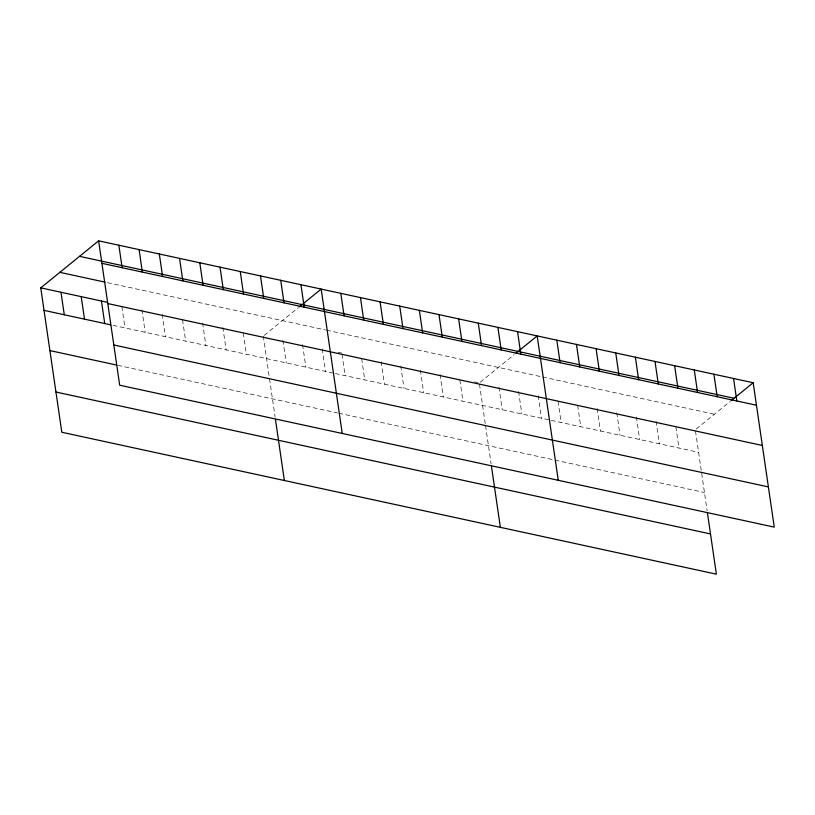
<?xml version="1.0" encoding="UTF-8"?>
<svg xmlns="http://www.w3.org/2000/svg" width="815" height="815" viewBox="0 0 815 815"><rect width="100%" height="100%" fill="white"/><g stroke="black" fill="none" stroke-linecap="round" stroke-linejoin="round"><path stroke-width="0.61" stroke-dasharray="4.08 3.06" d="M264.254 335.342L298.147 307.805M480.259 382.174L514.143 354.637M696.265 429.006L730.148 401.469M107.458 282.673L325.358 329.912M326.581 330.177L541.364 376.744M542.586 377.009L714.409 414.264M338.164 352.355L341.842 353.15M474.391 381.889L478.079 382.683M113.061 325.338L334.089 373.26M335.311 373.525L550.084 420.092M551.317 420.357L698.587 452.284M117.737 365.303L337.502 412.95M338.724 413.215L704.455 492.515M695.49 431.033L707.125 510.791M675.849 426.775L678.956 448.026M656.034 421.274L659.315 443.778M636.393 417.015L639.683 439.519M616.761 412.757L620.042 435.261M597.12 408.498L600.411 431.003M577.672 405.493L580.769 426.744M558.03 401.235L561.138 422.486M538.216 395.723L541.496 418.227M518.574 391.465L521.865 413.969M498.943 387.207L502.223 409.711M479.485 384.201L485.332 424.309M485.516 425.562L491.119 463.959M459.854 379.943L462.951 401.204M440.029 374.442L443.309 396.946M420.397 370.183L423.678 392.687M400.756 365.925L404.036 388.429M381.125 361.666L384.405 384.171M361.666 358.661L364.763 379.912M342.025 354.403L345.132 375.654M322.21 348.891L325.491 371.396M302.569 344.633L305.859 367.137M282.937 340.375L286.218 362.879M263.296 336.126L269.337 377.477M269.521 378.741L275.113 417.127M243.247 332.989L246.354 354.24M222.831 327.345L226.122 349.849M202.609 322.964L205.889 345.468M182.55 319.826L185.657 341.078M162.144 314.193L165.425 336.697M141.912 309.802L145.192 332.306M121.863 306.664L124.96 327.915"/><path stroke-width="1.22" d="M707.481 513.226L716.375 574.168L61.818 432.256L40.75 287.868L98.625 240.833L753.182 382.744L774.25 527.132L119.693 385.21L98.625 240.833M299.125 307L321.181 289.081L342.239 433.468M516.119 353.038L537.187 335.912L558.244 480.3M731.136 400.664L753.182 382.744M79.524 256.348L734.091 398.27M101.916 263.327L756.473 405.249M59.852 272.342L105.074 282.153M40.75 287.868L107.397 302.324M107.784 303.557L762.341 445.469M44.03 310.372L110.677 324.828M113.825 344.99L768.382 486.912M49.898 350.593L116.545 365.049M55.95 392.035L710.507 533.947M733.551 378.486L736.831 400.99M713.909 374.228L717.2 396.732M694.278 369.969L697.559 392.473M674.637 365.711L677.927 388.215M655.005 361.453L658.286 383.957M635.364 357.194L638.644 379.698M615.732 352.936L619.013 375.44M596.091 348.688L599.371 371.182M576.46 344.429L579.74 366.933M556.818 340.171L560.099 362.675M517.545 331.654L520.826 354.158M497.904 327.396L501.194 349.9M478.273 323.137L481.553 345.642M491.476 466.394L500.369 527.336M458.631 318.879L461.922 341.383M439 314.621L442.28 337.125M419.358 310.362L422.649 332.866M399.727 306.104L403.007 328.608M380.085 301.856L383.376 324.35M360.454 297.597L363.735 320.101M340.813 293.339L344.093 315.843M300.949 284.69L304.229 307.194M280.717 280.309L283.997 302.813M260.484 275.918L263.765 298.422M275.47 419.562L284.364 480.504M240.252 271.538L243.532 294.032M220.019 267.147L223.3 289.651M199.787 262.756L203.067 285.26M179.555 258.375L182.835 280.88M159.322 253.985L162.603 276.489M139.09 249.604L142.37 272.108M118.858 245.213L122.148 267.717M101.447 301.03L104.728 323.535M81.215 296.64L84.495 319.144M60.982 292.259L64.263 314.763"/></g></svg>
